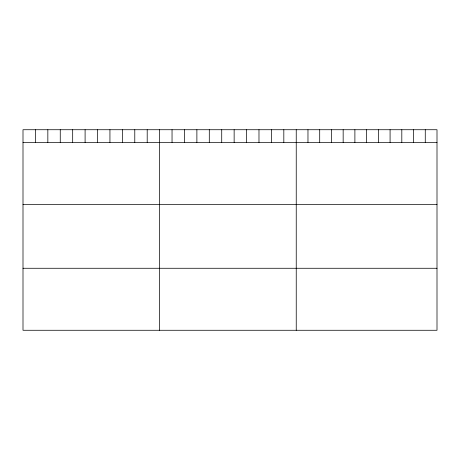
<?xml version="1.0" encoding="UTF-8"?>
<svg xmlns="http://www.w3.org/2000/svg" width="460" height="460" viewBox="0 0 460 460"><rect width="100%" height="100%" fill="white"/><g stroke="black" fill="none" stroke-linecap="round" stroke-linejoin="round"><path stroke-width="0.69" d="M437 142.399L437 330.274L23 330.274L23 129.726L437 129.726L437 142.399L23 142.399M23 204.395L437 204.395M23 268.272L437 268.272M425.27 129.726L425.27 142.399M413.54 129.726L413.54 142.399M401.81 129.726L401.81 142.399M390.08 129.726L390.08 142.399M378.35 129.726L378.35 142.399M366.62 129.726L366.62 142.399M354.89 129.726L354.89 142.399M343.16 129.726L343.16 142.399M331.43 129.726L331.43 142.399M319.7 129.726L319.7 142.399M307.97 129.726L307.97 142.399M296.24 129.726L296.24 330.274M283.82 129.726L283.82 142.399M271.4 129.726L271.4 142.399M258.98 129.726L258.98 142.399M246.56 129.726L246.56 142.399M234.14 129.726L234.14 142.399M221.72 129.726L221.72 142.399M209.3 129.726L209.3 142.399M196.88 129.726L196.88 142.399M184.46 129.726L184.46 142.399M172.04 129.726L172.04 142.399M159.62 129.726L159.62 330.274M147.2 129.726L147.2 142.399M134.78 129.726L134.78 142.399M122.36 129.726L122.36 142.399M109.94 129.726L109.94 142.399M97.52 129.726L97.52 142.399M85.1 129.726L85.1 142.399M72.68 129.726L72.68 142.399M60.26 129.726L60.26 142.399M47.84 129.726L47.84 142.399M35.42 129.726L35.42 142.399"/></g></svg>
